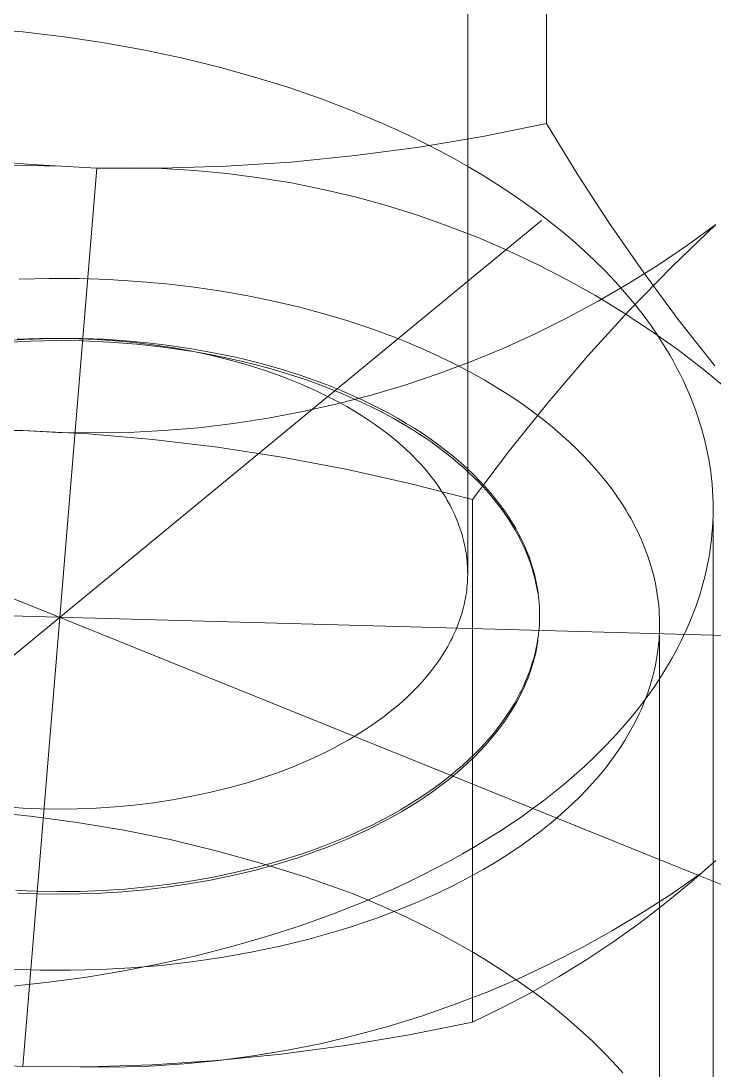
# Model space of a CAD drawing. Header units: inches. Extents: x -6 to 195, y -3 to 126.
# Drawn here: x 189.4254 to 189.6528, y 51.3806 to 51.7252 of the extents above; entities that cross this region are included whole.
import ezdxf

# ---------------------------------------------------------------- set-up
doc = ezdxf.new("R2010")
doc.units = ezdxf.units.IN
doc.linetypes.add('HIDDEN', pattern=[1.905, 1.27, -0.635])
doc.layers.add('ZANO_R', color=7, linetype='Continuous', lineweight=0)
doc.layers.add('ZANO_R_przerywana', color=250, linetype='HIDDEN', lineweight=0)

msp = doc.modelspace()

# ---------------------------------------------------------------- linework, layer by layer
at = {"layer": 'ZANO_R'}
for p, q in [((189.63895, 51.64441), (189.65345, 51.65839)), ((189.65345, 51.65839), (189.64413, 51.65158)), ((189.64413, 51.65158), (189.63458, 51.64509)), ((189.63458, 51.64509), (189.62481, 51.63893)), ((189.62491, 51.62998), (189.63895, 51.64441)), ((189.62481, 51.63893), (189.61484, 51.63311)), ((189.61484, 51.63311), (189.60468, 51.62763)), ((189.61134, 51.6151), (189.62491, 51.62998)), ((189.60468, 51.62763), (189.59433, 51.62251)), ((189.59433, 51.62251), (189.58382, 51.61774)), ((189.58382, 51.61774), (189.57315, 51.61333)), ((189.59826, 51.59979), (189.61134, 51.6151)), ((189.57315, 51.61333), (189.56234, 51.60928)), ((189.56234, 51.60928), (189.55139, 51.60561)), ((189.55139, 51.60561), (189.54033, 51.60232)), ((189.54033, 51.60232), (189.52915, 51.5994)), ((189.52915, 51.5994), (189.51789, 51.59687)), ((189.58567, 51.58407), (189.59826, 51.59979)), ((189.50655, 51.59472), (189.49514, 51.59296)), ((189.51789, 51.59687), (189.50655, 51.59472)), ((189.40479, 51.5907), (189.42602, 51.59065)), ((189.42602, 51.59065), (189.41533, 51.59054)), ((189.42602, 51.59065), (189.44737, 51.58952)), ((189.43755, 51.59005), (189.42602, 51.59065)), ((189.47217, 51.59062), (189.46064, 51.59004)), ((189.48367, 51.59159), (189.47217, 51.59062)), ((189.49514, 51.59296), (189.48367, 51.59159)), ((189.4491, 51.58985), (189.43755, 51.59005)), ((189.44737, 51.58952), (189.46867, 51.58768)), ((189.46064, 51.59004), (189.4491, 51.58985)), ((189.46867, 51.58768), (189.4899, 51.58514)), ((189.4899, 51.58514), (189.51103, 51.58189)), ((189.5736, 51.56795), (189.58567, 51.58407)), ((189.51103, 51.58189), (189.53204, 51.57794)), ((189.53204, 51.57794), (189.5529, 51.57329)), ((189.5529, 51.57329), (189.5736, 51.56795)), ((189.5736, 51.39633), (189.5736, 51.56795)), ((189.65345, 51.44944), (189.64543, 51.44236)), ((189.64543, 51.44236), (189.63717, 51.43556)), ((189.64785, 51.4445), (189.66388, 51.43802)), ((189.63717, 51.43556), (189.62869, 51.42905)), ((189.62869, 51.42905), (189.61999, 51.42282)), ((189.61999, 51.42282), (189.61109, 51.4169)), ((189.61109, 51.4169), (189.60198, 51.41128)), ((189.60198, 51.41128), (189.5927, 51.40598)), ((189.5927, 51.40598), (189.58323, 51.40099)), ((189.58323, 51.40099), (189.5736, 51.39633)), ((189.5736, 51.39633), (189.55279, 51.39211)), ((189.55279, 51.39211), (189.53185, 51.3886)), ((189.53185, 51.3886), (189.5108, 51.38579)), ((189.48967, 51.3837), (189.46848, 51.38232)), ((189.5108, 51.38579), (189.48967, 51.3837)), ((189.42602, 51.3817), (189.40467, 51.38283)), ((189.44726, 51.38165), (189.42602, 51.3817)), ((189.46848, 51.38232), (189.44726, 51.38165))]:
    msp.add_line(p, q, dxfattribs=at)
at = {"layer": 'ZANO_R_przerywana'}
for p, q in [((189.57199, 51.86949), (189.57199, 51.54361)), ((189.59782, 51.86312), (189.59782, 51.69149)), ((189.41232, 51.72281), (189.42603, 51.72158)), ((189.42603, 51.72158), (189.4395, 51.71997)), ((189.4395, 51.71997), (189.45267, 51.718)), ((189.45267, 51.718), (189.46551, 51.71569)), ((189.46551, 51.71569), (189.47799, 51.71305)), ((189.47799, 51.71305), (189.49006, 51.71011)), ((189.49006, 51.71011), (189.50171, 51.70689)), ((189.50171, 51.70689), (189.51291, 51.70342)), ((189.51291, 51.70342), (189.52365, 51.69971)), ((189.52365, 51.69971), (189.5339, 51.6958)), ((189.5339, 51.6958), (189.54385, 51.69163)), ((189.54385, 51.69163), (189.54876, 51.68942)), ((189.59782, 51.69149), (189.57701, 51.68728)), ((189.59782, 51.69149), (189.60793, 51.67494)), ((189.54876, 51.68942), (189.55363, 51.68713)), ((189.55363, 51.68713), (189.55844, 51.68476)), ((189.57701, 51.68728), (189.55607, 51.68376)), ((189.55607, 51.68376), (189.53502, 51.68096)), ((189.55844, 51.68476), (189.56319, 51.6823)), ((189.53502, 51.68096), (189.51389, 51.67886)), ((189.56319, 51.6823), (189.56789, 51.67976)), ((189.42889, 51.678), (189.40759, 51.67984)), ((189.41562, 51.67748), (189.42717, 51.67767)), ((189.42602, 51.3817), (189.45024, 51.67687)), ((189.42717, 51.67767), (189.43871, 51.67747)), ((189.45024, 51.67687), (189.42889, 51.678)), ((189.43871, 51.67747), (189.45024, 51.67687)), ((189.45024, 51.67687), (189.46094, 51.67698)), ((189.47147, 51.67682), (189.45024, 51.67687)), ((189.46094, 51.67698), (189.47163, 51.67672)), ((189.4927, 51.67748), (189.47147, 51.67682)), ((189.47163, 51.67672), (189.48231, 51.67609)), ((189.51389, 51.67886), (189.4927, 51.67748)), ((189.56789, 51.67976), (189.57251, 51.67713)), ((189.57251, 51.67713), (189.57705, 51.67443)), ((189.48231, 51.67609), (189.49296, 51.67509)), ((189.49296, 51.67509), (189.50357, 51.67372)), ((189.50357, 51.67372), (189.51412, 51.67198)), ((189.57705, 51.67443), (189.58152, 51.67164)), ((189.60793, 51.67494), (189.61853, 51.65869)), ((189.51412, 51.67198), (189.52461, 51.66987)), ((189.52461, 51.66987), (189.53502, 51.6674)), ((189.58152, 51.67164), (189.5859, 51.66877)), ((189.53502, 51.6674), (189.54534, 51.66457)), ((189.5859, 51.66877), (189.59018, 51.66582)), ((189.54534, 51.66457), (189.55555, 51.66138)), ((189.59018, 51.66582), (189.59437, 51.6628)), ((189.59437, 51.6628), (189.59845, 51.6597)), ((189.2847, 51.40278), (189.5962, 51.65962)), ((189.55555, 51.66138), (189.56564, 51.65783)), ((189.59845, 51.6597), (189.60242, 51.65652)), ((189.56564, 51.65783), (189.57561, 51.65394)), ((189.60242, 51.65652), (189.60627, 51.65327)), ((189.61853, 51.65869), (189.6296, 51.64276)), ((189.57561, 51.65394), (189.58543, 51.6497)), ((189.60627, 51.65327), (189.61001, 51.64995)), ((189.58543, 51.6497), (189.5951, 51.64512)), ((189.61001, 51.64995), (189.61361, 51.64656)), ((189.61361, 51.64656), (189.61709, 51.6431)), ((189.5951, 51.64512), (189.6046, 51.64021)), ((189.61709, 51.6431), (189.62042, 51.63958)), ((189.6296, 51.64276), (189.64113, 51.62716)), ((189.42473, 51.64036), (189.43463, 51.64061)), ((189.43463, 51.64061), (189.44445, 51.64057)), ((189.44445, 51.64057), (189.45415, 51.64025)), ((189.45415, 51.64025), (189.46371, 51.63966)), ((189.46371, 51.63966), (189.47309, 51.63882)), ((189.47309, 51.63882), (189.48226, 51.63773)), ((189.6046, 51.64021), (189.61393, 51.63497)), ((189.62042, 51.63958), (189.62361, 51.63599)), ((189.48226, 51.63773), (189.4912, 51.63642)), ((189.4912, 51.63642), (189.49988, 51.63489)), ((189.62361, 51.63599), (189.62666, 51.63235)), ((189.49988, 51.63489), (189.5083, 51.63316)), ((189.5083, 51.63316), (189.51643, 51.63125)), ((189.61393, 51.63497), (189.62307, 51.62941)), ((189.62666, 51.63235), (189.62955, 51.62865)), ((189.51643, 51.63125), (189.5244, 51.62913)), ((189.5244, 51.62913), (189.53234, 51.62676)), ((189.62307, 51.62941), (189.63201, 51.62353)), ((189.62955, 51.62865), (189.63229, 51.6249)), ((189.53234, 51.62676), (189.54021, 51.62415)), ((189.63229, 51.6249), (189.6336, 51.62301)), ((189.64113, 51.62716), (189.65312, 51.61191)), ((189.54021, 51.62415), (189.54799, 51.62128)), ((189.63201, 51.62353), (189.64073, 51.61735)), ((189.6336, 51.62301), (189.63487, 51.6211)), ((189.21238, 51.62055), (189.64785, 51.4445)), ((189.42626, 51.62059), (189.42003, 51.62018)), ((189.4286, 51.62004), (189.42011, 51.61961)), ((189.43142, 51.62094), (189.42417, 51.62067)), ((189.43242, 51.62082), (189.42626, 51.62059)), ((189.43709, 51.62021), (189.4286, 51.62004)), ((189.43856, 51.62102), (189.43142, 51.62094)), ((189.4385, 51.62089), (189.43242, 51.62082)), ((189.44558, 51.62011), (189.43709, 51.62021)), ((189.44446, 51.6208), (189.4385, 51.62089)), ((189.44558, 51.62092), (189.43856, 51.62102)), ((189.44558, 51.62092), (189.44446, 51.6208)), ((189.45042, 51.62056), (189.44446, 51.6208)), ((189.45259, 51.62064), (189.44558, 51.62092)), ((189.45447, 51.61972), (189.44558, 51.62011)), ((189.45645, 51.62016), (189.45042, 51.62056)), ((189.45969, 51.62017), (189.45259, 51.62064)), ((189.46335, 51.61903), (189.45447, 51.61972)), ((189.46255, 51.61959), (189.45645, 51.62016)), ((189.46686, 51.6195), (189.45969, 51.62017)), ((189.46869, 51.61885), (189.46255, 51.61959)), ((189.47219, 51.61805), (189.46335, 51.61903)), ((189.47408, 51.61862), (189.46686, 51.6195)), ((189.47485, 51.61793), (189.46869, 51.61885)), ((189.481, 51.61677), (189.47219, 51.61805)), ((189.48133, 51.61754), (189.47408, 51.61862)), ((189.48101, 51.61682), (189.47485, 51.61793)), ((189.54799, 51.62128), (189.55182, 51.61975)), ((189.55182, 51.61975), (189.55563, 51.61816)), ((189.55563, 51.61816), (189.55939, 51.6165)), ((189.63487, 51.6211), (189.63609, 51.61918)), ((189.63609, 51.61918), (189.63728, 51.61726)), ((189.48715, 51.61552), (189.48101, 51.61682)), ((189.48858, 51.61623), (189.48133, 51.61754)), ((189.48677, 51.61576), (189.48133, 51.61672)), ((189.49219, 51.61468), (189.48677, 51.61576)), ((189.49324, 51.61404), (189.48715, 51.61552)), ((189.4958, 51.61471), (189.48858, 51.61623)), ((189.4976, 51.61348), (189.49219, 51.61468)), ((189.50296, 51.61296), (189.4958, 51.61471)), ((189.55939, 51.6165), (189.5631, 51.61478)), ((189.5631, 51.61478), (189.56677, 51.613)), ((189.63728, 51.61726), (189.63842, 51.61532)), ((189.63842, 51.61532), (189.63952, 51.61337)), ((189.64073, 51.61735), (189.64924, 51.61086)), ((189.49925, 51.61236), (189.49324, 51.61404)), ((189.50296, 51.61215), (189.4976, 51.61348)), ((189.50517, 51.6105), (189.49925, 51.61236)), ((189.51004, 51.61099), (189.50296, 51.61296)), ((189.50828, 51.61069), (189.50296, 51.61215)), ((189.517, 51.6088), (189.51004, 51.61099)), ((189.56677, 51.613), (189.57038, 51.61116)), ((189.57038, 51.61116), (189.57393, 51.60925)), ((189.63952, 51.61337), (189.64058, 51.61141)), ((189.64058, 51.61141), (189.64159, 51.60944)), ((189.50808, 51.6095), (189.50517, 51.6105)), ((189.51096, 51.60845), (189.50808, 51.6095)), ((189.51354, 51.60911), (189.50828, 51.61069)), ((189.5138, 51.60736), (189.51096, 51.60845)), ((189.51872, 51.6074), (189.51354, 51.60911)), ((189.52042, 51.60762), (189.517, 51.6088)), ((189.52381, 51.60639), (189.52042, 51.60762)), ((189.57393, 51.60925), (189.57741, 51.60729)), ((189.64159, 51.60944), (189.64257, 51.60747)), ((189.64924, 51.61086), (189.65752, 51.60408)), ((189.5166, 51.60622), (189.5138, 51.60736)), ((189.51935, 51.60504), (189.5166, 51.60622)), ((189.52381, 51.60557), (189.51872, 51.6074)), ((189.52206, 51.60381), (189.51935, 51.60504)), ((189.52715, 51.6051), (189.52381, 51.60639)), ((189.52881, 51.60362), (189.52381, 51.60557)), ((189.53044, 51.60376), (189.52715, 51.6051)), ((189.57741, 51.60729), (189.58083, 51.60526)), ((189.58083, 51.60526), (189.58418, 51.60318)), ((189.64257, 51.60747), (189.64349, 51.60548)), ((189.64349, 51.60548), (189.64438, 51.60349)), ((189.52472, 51.60254), (189.52206, 51.60381)), ((189.52732, 51.60123), (189.52472, 51.60254)), ((189.52987, 51.59989), (189.52732, 51.60123)), ((189.53369, 51.60156), (189.52881, 51.60362)), ((189.53369, 51.60237), (189.53044, 51.60376)), ((189.53687, 51.60093), (189.53369, 51.60237)), ((189.53844, 51.59937), (189.53369, 51.60156)), ((189.54, 51.59944), (189.53687, 51.60093)), ((189.58418, 51.60318), (189.58745, 51.60103)), ((189.58745, 51.60103), (189.59063, 51.59884)), ((189.64438, 51.60349), (189.64522, 51.60149)), ((189.64522, 51.60149), (189.64601, 51.59948)), ((189.53236, 51.5985), (189.52987, 51.59989)), ((189.53479, 51.59707), (189.53236, 51.5985)), ((189.54306, 51.59708), (189.53844, 51.59937)), ((189.54306, 51.5979), (189.54, 51.59944)), ((189.54606, 51.59631), (189.54306, 51.5979)), ((189.59063, 51.59884), (189.59374, 51.59658)), ((189.64601, 51.59948), (189.64676, 51.59747)), ((189.64676, 51.59747), (189.64747, 51.59545)), ((189.53715, 51.59561), (189.53479, 51.59707)), ((189.53945, 51.59411), (189.53715, 51.59561)), ((189.54168, 51.59258), (189.53945, 51.59411)), ((189.54754, 51.59468), (189.54306, 51.59708)), ((189.54899, 51.59468), (189.54606, 51.59631)), ((189.55185, 51.59218), (189.54754, 51.59468)), ((189.55185, 51.593), (189.54899, 51.59468)), ((189.59374, 51.59658), (189.59675, 51.59428)), ((189.59675, 51.59428), (189.59967, 51.59192)), ((189.64747, 51.59545), (189.64813, 51.59343)), ((189.54384, 51.59102), (189.54168, 51.59258)), ((189.54593, 51.58943), (189.54384, 51.59102)), ((189.55463, 51.59128), (189.55185, 51.593)), ((189.55394, 51.5909), (189.55185, 51.59218)), ((189.55599, 51.58959), (189.55394, 51.5909)), ((189.55733, 51.58952), (189.55463, 51.59128)), ((189.59967, 51.59192), (189.6025, 51.58951)), ((189.64813, 51.59343), (189.64874, 51.5914)), ((189.64874, 51.5914), (189.64931, 51.58936)), ((189.54794, 51.5878), (189.54593, 51.58943)), ((189.54987, 51.58616), (189.54794, 51.5878)), ((189.558, 51.58825), (189.55599, 51.58959)), ((189.55996, 51.58772), (189.55733, 51.58952)), ((189.55996, 51.5869), (189.558, 51.58825)), ((189.5625, 51.58588), (189.55996, 51.58772)), ((189.56187, 51.58552), (189.55996, 51.5869)), ((189.6025, 51.58951), (189.60522, 51.58706)), ((189.60522, 51.58706), (189.60784, 51.58456)), ((189.64931, 51.58936), (189.64983, 51.58733)), ((189.64983, 51.58733), (189.65031, 51.58529)), ((189.55173, 51.58449), (189.54987, 51.58616)), ((189.55351, 51.58279), (189.55173, 51.58449)), ((189.56374, 51.58413), (189.56187, 51.58552)), ((189.56495, 51.58401), (189.5625, 51.58588)), ((189.56555, 51.58271), (189.56374, 51.58413)), ((189.56732, 51.5821), (189.56495, 51.58401)), ((189.60784, 51.58456), (189.61035, 51.58202)), ((189.65031, 51.58529), (189.65074, 51.58324)), ((189.55521, 51.58107), (189.55351, 51.58279)), ((189.55682, 51.57934), (189.55521, 51.58107)), ((189.56732, 51.58128), (189.56555, 51.58271)), ((189.56959, 51.58016), (189.56732, 51.5821)), ((189.56903, 51.57983), (189.56732, 51.58128)), ((189.57178, 51.57819), (189.56959, 51.58016)), ((189.61035, 51.58202), (189.61275, 51.57943)), ((189.65074, 51.58324), (189.65113, 51.5812)), ((189.65113, 51.5812), (189.65147, 51.57915)), ((189.55836, 51.57758), (189.55682, 51.57934)), ((189.55981, 51.57582), (189.55836, 51.57758)), ((189.5707, 51.57836), (189.56903, 51.57983)), ((189.57231, 51.57688), (189.5707, 51.57836)), ((189.57387, 51.5762), (189.57178, 51.57819)), ((189.57387, 51.57538), (189.57231, 51.57688)), ((189.61275, 51.57943), (189.61504, 51.57681)), ((189.61504, 51.57681), (189.61722, 51.57415)), ((189.65147, 51.57915), (189.65176, 51.57711)), ((189.65176, 51.57711), (189.65201, 51.57506)), ((189.56118, 51.57403), (189.55981, 51.57582)), ((189.56246, 51.57224), (189.56118, 51.57403)), ((189.57587, 51.57418), (189.57387, 51.5762)), ((189.57538, 51.57387), (189.57387, 51.57538)), ((189.57683, 51.57234), (189.57538, 51.57387)), ((189.57777, 51.57214), (189.57587, 51.57418)), ((189.61722, 51.57415), (189.61927, 51.57146)), ((189.65201, 51.57506), (189.65221, 51.57301)), ((189.56366, 51.57044), (189.56246, 51.57224)), ((189.56423, 51.56953), (189.56366, 51.57044)), ((189.57823, 51.57081), (189.57683, 51.57234)), ((189.57958, 51.57007), (189.57777, 51.57214)), ((189.57958, 51.56926), (189.57823, 51.57081)), ((189.58128, 51.56799), (189.57958, 51.57007)), ((189.61927, 51.57146), (189.6212, 51.56874)), ((189.65221, 51.57301), (189.65237, 51.57096)), ((189.65237, 51.57096), (189.65248, 51.56891)), ((189.56478, 51.56862), (189.56423, 51.56953)), ((189.56531, 51.56772), (189.56478, 51.56862)), ((189.56582, 51.56681), (189.56531, 51.56772)), ((189.5663, 51.56589), (189.56582, 51.56681)), ((189.58087, 51.5677), (189.57958, 51.56926)), ((189.5821, 51.56613), (189.58087, 51.5677)), ((189.58289, 51.5659), (189.58128, 51.56799)), ((189.6212, 51.56874), (189.62213, 51.56737)), ((189.62213, 51.56737), (189.62302, 51.56599)), ((189.65248, 51.56891), (189.65254, 51.56687)), ((189.65254, 51.56687), (189.65256, 51.56482)), ((189.56677, 51.56498), (189.5663, 51.56589)), ((189.56721, 51.56407), (189.56677, 51.56498)), ((189.56763, 51.56316), (189.56721, 51.56407)), ((189.56804, 51.56225), (189.56763, 51.56316)), ((189.58328, 51.56455), (189.5821, 51.56613)), ((189.5844, 51.56379), (189.58289, 51.5659)), ((189.58441, 51.56297), (189.58328, 51.56455)), ((189.58582, 51.56166), (189.5844, 51.56379)), ((189.58547, 51.56138), (189.58441, 51.56297)), ((189.62302, 51.56599), (189.62388, 51.56461)), ((189.62388, 51.56461), (189.6247, 51.56322)), ((189.6247, 51.56322), (189.6255, 51.56182)), ((189.65253, 51.56278), (189.65246, 51.56074)), ((189.65256, 51.56482), (189.65253, 51.56278)), ((189.56842, 51.56133), (189.56804, 51.56225)), ((189.56878, 51.56042), (189.56842, 51.56133)), ((189.56912, 51.55951), (189.56878, 51.56042)), ((189.56945, 51.5586), (189.56912, 51.55951)), ((189.58649, 51.55978), (189.58547, 51.56138)), ((189.58649, 51.5606), (189.58582, 51.56166)), ((189.58713, 51.55953), (189.58649, 51.5606)), ((189.58745, 51.55818), (189.58649, 51.55978)), ((189.58775, 51.55846), (189.58713, 51.55953)), ((189.6255, 51.56182), (189.62626, 51.56042)), ((189.62626, 51.56042), (189.627, 51.55901)), ((189.65246, 51.56074), (189.65234, 51.55871)), ((189.65256, 51.56074), (189.65256, 51.30785)), ((189.56975, 51.55769), (189.56945, 51.5586)), ((189.57003, 51.55678), (189.56975, 51.55769)), ((189.57029, 51.55587), (189.57003, 51.55678)), ((189.57054, 51.55496), (189.57029, 51.55587)), ((189.58835, 51.55658), (189.58745, 51.55818)), ((189.58835, 51.55739), (189.58775, 51.55846)), ((189.58892, 51.55632), (189.58835, 51.55739)), ((189.5892, 51.55497), (189.58835, 51.55658)), ((189.58947, 51.55525), (189.58892, 51.55632)), ((189.627, 51.55901), (189.6277, 51.5576)), ((189.6277, 51.5576), (189.62837, 51.55619)), ((189.62837, 51.55619), (189.629, 51.55477)), ((189.65218, 51.55668), (189.65197, 51.55465)), ((189.65234, 51.55871), (189.65218, 51.55668)), ((189.57076, 51.55406), (189.57054, 51.55496)), ((189.57096, 51.55316), (189.57076, 51.55406)), ((189.57115, 51.55226), (189.57096, 51.55316)), ((189.58999, 51.55336), (189.5892, 51.55497)), ((189.58999, 51.55418), (189.58947, 51.55525)), ((189.59049, 51.5531), (189.58999, 51.55418)), ((189.59073, 51.55175), (189.58999, 51.55336)), ((189.59096, 51.55203), (189.59049, 51.5531)), ((189.629, 51.55477), (189.62961, 51.55335)), ((189.62961, 51.55335), (189.63018, 51.55192)), ((189.65172, 51.55263), (189.65143, 51.55061)), ((189.65197, 51.55465), (189.65172, 51.55263)), ((189.57131, 51.55136), (189.57115, 51.55226)), ((189.57146, 51.55046), (189.57131, 51.55136)), ((189.57159, 51.54957), (189.57146, 51.55046)), ((189.5717, 51.54868), (189.57159, 51.54957)), ((189.59141, 51.55014), (189.59073, 51.55175)), ((189.59141, 51.55096), (189.59096, 51.55203)), ((189.59184, 51.54988), (189.59141, 51.55096)), ((189.59204, 51.54853), (189.59141, 51.55014)), ((189.59224, 51.54881), (189.59184, 51.54988)), ((189.63018, 51.55192), (189.63072, 51.55049)), ((189.63072, 51.55049), (189.63123, 51.54906)), ((189.63123, 51.54906), (189.6317, 51.54763)), ((189.65143, 51.55061), (189.65109, 51.5486)), ((189.57179, 51.54779), (189.5717, 51.54868)), ((189.57187, 51.5469), (189.57179, 51.54779)), ((189.57192, 51.54602), (189.57187, 51.5469)), ((189.57196, 51.54514), (189.57192, 51.54602)), ((189.59262, 51.54692), (189.59204, 51.54853)), ((189.59262, 51.54774), (189.59224, 51.54881)), ((189.59297, 51.54667), (189.59262, 51.54774)), ((189.59314, 51.54531), (189.59262, 51.54692)), ((189.59331, 51.5456), (189.59297, 51.54667)), ((189.59362, 51.54453), (189.59331, 51.5456)), ((189.6317, 51.54763), (189.63214, 51.5462)), ((189.63214, 51.5462), (189.63255, 51.54476)), ((189.65071, 51.5466), (189.65028, 51.5446)), ((189.65109, 51.5486), (189.65071, 51.5466)), ((189.57195, 51.54167), (189.57198, 51.54253)), ((189.57198, 51.54427), (189.57196, 51.54514)), ((189.57199, 51.5434), (189.57198, 51.54427)), ((189.57198, 51.54253), (189.57199, 51.5434)), ((189.59362, 51.54371), (189.59314, 51.54531)), ((189.5939, 51.54346), (189.59362, 51.54453)), ((189.59404, 51.54211), (189.59362, 51.54371)), ((189.59416, 51.5424), (189.5939, 51.54346)), ((189.5944, 51.54052), (189.59404, 51.54211)), ((189.5944, 51.54134), (189.59416, 51.5424)), ((189.63255, 51.54476), (189.63293, 51.54332)), ((189.63293, 51.54332), (189.63328, 51.54189)), ((189.64981, 51.54261), (189.6493, 51.54062)), ((189.65028, 51.5446), (189.64981, 51.54261)), ((189.57167, 51.53824), (189.57176, 51.5391)), ((189.57176, 51.5391), (189.57184, 51.53995)), ((189.57184, 51.53995), (189.5719, 51.54081)), ((189.5719, 51.54081), (189.57195, 51.54167)), ((189.59462, 51.54028), (189.5944, 51.54134)), ((189.59472, 51.53893), (189.5944, 51.54052)), ((189.59482, 51.53922), (189.59462, 51.54028)), ((189.59499, 51.53735), (189.59472, 51.53893)), ((189.59499, 51.53816), (189.59482, 51.53922)), ((189.63328, 51.54189), (189.63359, 51.54045)), ((189.63359, 51.54045), (189.63387, 51.53901)), ((189.63387, 51.53901), (189.63412, 51.53758)), ((189.64875, 51.53865), (189.64816, 51.53668)), ((189.6493, 51.54062), (189.64875, 51.53865)), ((189.18251, 51.53628), (189.69375, 51.5223)), ((189.57111, 51.53478), (189.57128, 51.53565)), ((189.57128, 51.53565), (189.57142, 51.53651)), ((189.57142, 51.53651), (189.57155, 51.53738)), ((189.57155, 51.53738), (189.57167, 51.53824)), ((189.59514, 51.53711), (189.59499, 51.53816)), ((189.59527, 51.53606), (189.59514, 51.53711)), ((189.59538, 51.53502), (189.59527, 51.53606)), ((189.63412, 51.53758), (189.63434, 51.53614)), ((189.63434, 51.53614), (189.63452, 51.53471)), ((189.64816, 51.53668), (189.64752, 51.53472)), ((189.57027, 51.53127), (189.57051, 51.53215)), ((189.57051, 51.53215), (189.57073, 51.53303)), ((189.57073, 51.53303), (189.57093, 51.5339)), ((189.57093, 51.5339), (189.57111, 51.53478)), ((189.59547, 51.53398), (189.59538, 51.53502)), ((189.59553, 51.53294), (189.59547, 51.53398)), ((189.59558, 51.53191), (189.59553, 51.53294)), ((189.5956, 51.53088), (189.59558, 51.53191)), ((189.63452, 51.53471), (189.63468, 51.53328)), ((189.63468, 51.53328), (189.6348, 51.53185)), ((189.6348, 51.53185), (189.63489, 51.53042)), ((189.64684, 51.53278), (189.64613, 51.53084)), ((189.64752, 51.53472), (189.64684, 51.53278)), ((189.56914, 51.52774), (189.56945, 51.52863)), ((189.56945, 51.52863), (189.56974, 51.52951)), ((189.56974, 51.52951), (189.57002, 51.53039)), ((189.57002, 51.53039), (189.57027, 51.53127)), ((189.59556, 51.52782), (189.5956, 51.52883)), ((189.59561, 51.52985), (189.5956, 51.53088)), ((189.5956, 51.52883), (189.59561, 51.52985)), ((189.63489, 51.53042), (189.63495, 51.52899)), ((189.63495, 51.52899), (189.63498, 51.52757)), ((189.64537, 51.52891), (189.64458, 51.52699)), ((189.64613, 51.53084), (189.64537, 51.52891)), ((189.56769, 51.52419), (189.56808, 51.52508)), ((189.56808, 51.52508), (189.56845, 51.52597)), ((189.56845, 51.52597), (189.5688, 51.52685)), ((189.5688, 51.52685), (189.56914, 51.52774)), ((189.59534, 51.5248), (189.59543, 51.5258)), ((189.59543, 51.5258), (189.59551, 51.52681)), ((189.59551, 51.52681), (189.59556, 51.52782)), ((189.63498, 51.52615), (189.63494, 51.52474)), ((189.63498, 51.52757), (189.63498, 51.52615)), ((189.64374, 51.52508), (189.64287, 51.52319)), ((189.64458, 51.52699), (189.64374, 51.52508)), ((189.56593, 51.52063), (189.5664, 51.52152)), ((189.5664, 51.52152), (189.56685, 51.52241)), ((189.56685, 51.52241), (189.56728, 51.5233)), ((189.56728, 51.5233), (189.56769, 51.52419)), ((189.59477, 51.52074), (189.59495, 51.52176)), ((189.59492, 51.52076), (189.59507, 51.52175)), ((189.59495, 51.52176), (189.5951, 51.52277)), ((189.5951, 51.52277), (189.59523, 51.52379)), ((189.59523, 51.52379), (189.59534, 51.5248)), ((189.63479, 51.52192), (189.63466, 51.52051)), ((189.63488, 51.52332), (189.63479, 51.52192)), ((189.63494, 51.52474), (189.63488, 51.52332)), ((189.63498, 51.52332), (189.63498, 47.66951)), ((189.64287, 51.52319), (189.64196, 51.5213)), ((189.56385, 51.51708), (189.56493, 51.51885)), ((189.56493, 51.51885), (189.56544, 51.51974)), ((189.56544, 51.51974), (189.56593, 51.52063)), ((189.59413, 51.51766), (189.59436, 51.51869)), ((189.59434, 51.51776), (189.59455, 51.51877)), ((189.59436, 51.51869), (189.59458, 51.51971)), ((189.59455, 51.51877), (189.59474, 51.51976)), ((189.59458, 51.51971), (189.59477, 51.52074)), ((189.59474, 51.51976), (189.59492, 51.52076)), ((189.63451, 51.51911), (189.63433, 51.51772)), ((189.63466, 51.52051), (189.63451, 51.51911)), ((189.64101, 51.51943), (189.64002, 51.51757)), ((189.64196, 51.5213), (189.64101, 51.51943)), ((189.56145, 51.51355), (189.56269, 51.51531)), ((189.56269, 51.51531), (189.56385, 51.51708)), ((189.59297, 51.51352), (189.59329, 51.51456)), ((189.59329, 51.51456), (189.59359, 51.51559)), ((189.59329, 51.51374), (189.59358, 51.51475)), ((189.59358, 51.51475), (189.59386, 51.51575)), ((189.59359, 51.51559), (189.59387, 51.51663)), ((189.59386, 51.51575), (189.59411, 51.51676)), ((189.59387, 51.51663), (189.59413, 51.51766)), ((189.59411, 51.51676), (189.59434, 51.51776)), ((189.63388, 51.51495), (189.63361, 51.51357)), ((189.63412, 51.51633), (189.63388, 51.51495)), ((189.63433, 51.51772), (189.63412, 51.51633)), ((189.639, 51.51572), (189.63795, 51.51389)), ((189.64002, 51.51757), (189.639, 51.51572)), ((189.55871, 51.51005), (189.56012, 51.51179)), ((189.56012, 51.51179), (189.56145, 51.51355)), ((189.59187, 51.51039), (189.59226, 51.51143)), ((189.59226, 51.51143), (189.59262, 51.51248)), ((189.59228, 51.51069), (189.59264, 51.51171)), ((189.59262, 51.51248), (189.59297, 51.51352)), ((189.59264, 51.51171), (189.59298, 51.51272)), ((189.59298, 51.51272), (189.59329, 51.51374)), ((189.63331, 51.5122), (189.63299, 51.51084)), ((189.63361, 51.51357), (189.63331, 51.5122)), ((189.63795, 51.51389), (189.63573, 51.51026)), ((189.55565, 51.5066), (189.55722, 51.50832)), ((189.55722, 51.50832), (189.55871, 51.51005)), ((189.59056, 51.50726), (189.59102, 51.5083)), ((189.59064, 51.50662), (189.59108, 51.50764)), ((189.59102, 51.5083), (189.59145, 51.50935)), ((189.59108, 51.50764), (189.5915, 51.50866)), ((189.59145, 51.50935), (189.59187, 51.51039)), ((189.5915, 51.50866), (189.5919, 51.50968)), ((189.5919, 51.50968), (189.59228, 51.51069)), ((189.63226, 51.50813), (189.63185, 51.50679)), ((189.63264, 51.50948), (189.63226, 51.50813)), ((189.63299, 51.51084), (189.63264, 51.50948)), ((189.63573, 51.51026), (189.63338, 51.50669)), ((189.55226, 51.50322), (189.55399, 51.5049)), ((189.55399, 51.5049), (189.55565, 51.5066)), ((189.58904, 51.50411), (189.58957, 51.50516)), ((189.58917, 51.50356), (189.58968, 51.50458)), ((189.58957, 51.50516), (189.59008, 51.50621)), ((189.58968, 51.50458), (189.59017, 51.5056)), ((189.59008, 51.50621), (189.59056, 51.50726)), ((189.59017, 51.5056), (189.59064, 51.50662)), ((189.63338, 51.50669), (189.63089, 51.50317)), ((189.63142, 51.50545), (189.63096, 51.50413)), ((189.63185, 51.50679), (189.63142, 51.50545)), ((189.54855, 51.49992), (189.55044, 51.50156)), ((189.55044, 51.50156), (189.55226, 51.50322)), ((189.58604, 51.49889), (189.58731, 51.50098)), ((189.58691, 51.49948), (189.58809, 51.50152)), ((189.58731, 51.50098), (189.58791, 51.50202)), ((189.58791, 51.50202), (189.58849, 51.50307)), ((189.58809, 51.50152), (189.58917, 51.50356)), ((189.58849, 51.50307), (189.58904, 51.50411)), ((189.63089, 51.50317), (189.62828, 51.49971)), ((189.62997, 51.5015), (189.62944, 51.50019)), ((189.63048, 51.50281), (189.62997, 51.5015)), ((189.63096, 51.50413), (189.63048, 51.50281)), ((189.54453, 51.49671), (189.54658, 51.4983)), ((189.54658, 51.4983), (189.54855, 51.49992)), ((189.58428, 51.49542), (189.58564, 51.49745)), ((189.58467, 51.49681), (189.58604, 51.49889)), ((189.58564, 51.49745), (189.58691, 51.49948)), ((189.62828, 51.49971), (189.62555, 51.49632)), ((189.6283, 51.49761), (189.62769, 51.49633)), ((189.62888, 51.4989), (189.6283, 51.49761)), ((189.62944, 51.50019), (189.62888, 51.4989)), ((189.54021, 51.49362), (189.54241, 51.49515)), ((189.54241, 51.49515), (189.54453, 51.49671)), ((189.58165, 51.49267), (189.58321, 51.49474)), ((189.58282, 51.4934), (189.58428, 51.49542)), ((189.58321, 51.49474), (189.58467, 51.49681)), ((189.62555, 51.49632), (189.62271, 51.49299)), ((189.62641, 51.49381), (189.62504, 51.49132)), ((189.62769, 51.49633), (189.62641, 51.49381)), ((189.5332, 51.4892), (189.53561, 51.49064)), ((189.53561, 51.49064), (189.53794, 51.49211)), ((189.53794, 51.49211), (189.54021, 51.49362)), ((189.57824, 51.48859), (189.57999, 51.49062)), ((189.57964, 51.48939), (189.58128, 51.49139)), ((189.57999, 51.49062), (189.58165, 51.49267)), ((189.58128, 51.49139), (189.58282, 51.4934)), ((189.62271, 51.49299), (189.61975, 51.48972)), ((189.62504, 51.49132), (189.62359, 51.48887)), ((189.5282, 51.48644), (189.53073, 51.4878)), ((189.53073, 51.4878), (189.5332, 51.4892)), ((189.5761, 51.48545), (189.57792, 51.48741)), ((189.57638, 51.48657), (189.57824, 51.48859)), ((189.57792, 51.48741), (189.57964, 51.48939)), ((189.61975, 51.48972), (189.61669, 51.48652)), ((189.62359, 51.48887), (189.62205, 51.48646)), ((189.52025, 51.48258), (189.52295, 51.48382)), ((189.52295, 51.48382), (189.5256, 51.48511)), ((189.5256, 51.48511), (189.5282, 51.48644)), ((189.57219, 51.48157), (189.57419, 51.4835)), ((189.5724, 51.48259), (189.57444, 51.48457)), ((189.57419, 51.4835), (189.5761, 51.48545)), ((189.57444, 51.48457), (189.57638, 51.48657)), ((189.61669, 51.48652), (189.61353, 51.48339)), ((189.62043, 51.48409), (189.61874, 51.48177)), ((189.62205, 51.48646), (189.62043, 51.48409)), ((189.51183, 51.47909), (189.51468, 51.48021)), ((189.51468, 51.48021), (189.51749, 51.48137)), ((189.51749, 51.48137), (189.52025, 51.48258)), ((189.56804, 51.47871), (189.57026, 51.48064)), ((189.5701, 51.47967), (189.57219, 51.48157)), ((189.57026, 51.48064), (189.5724, 51.48259)), ((189.61028, 51.48032), (189.60694, 51.47733)), ((189.61353, 51.48339), (189.61028, 51.48032)), ((189.61874, 51.48177), (189.61696, 51.47946)), ((189.50302, 51.47601), (189.506, 51.47699)), ((189.506, 51.47699), (189.50893, 51.47802)), ((189.50893, 51.47802), (189.51183, 51.47909)), ((189.56331, 51.47493), (189.56572, 51.4768)), ((189.56565, 51.47594), (189.56792, 51.47779)), ((189.56572, 51.4768), (189.56804, 51.47871)), ((189.56792, 51.47779), (189.5701, 51.47967)), ((189.60694, 51.47733), (189.60351, 51.4744)), ((189.61507, 51.47716), (189.61307, 51.47487)), ((189.61696, 51.47946), (189.61507, 51.47716)), ((189.48772, 51.47182), (189.49392, 51.47336)), ((189.49392, 51.47336), (189.50002, 51.47508)), ((189.50002, 51.47508), (189.50302, 51.47601)), ((189.56081, 51.47309), (189.56331, 51.47493)), ((189.56087, 51.47232), (189.5633, 51.47411)), ((189.5633, 51.47411), (189.56565, 51.47594)), ((189.60351, 51.4744), (189.60029, 51.47178)), ((189.61307, 51.47487), (189.61097, 51.47258)), ((189.47515, 51.46934), (189.48146, 51.47049)), ((189.48146, 51.47049), (189.48772, 51.47182)), ((189.55556, 51.46952), (189.55823, 51.47129)), ((189.55576, 51.46883), (189.55835, 51.47056)), ((189.55823, 51.47129), (189.56081, 51.47309)), ((189.55835, 51.47056), (189.56087, 51.47232)), ((189.60029, 51.47178), (189.59696, 51.46917)), ((189.60876, 51.4703), (189.60644, 51.46804)), ((189.61097, 51.47258), (189.60876, 51.4703)), ((189.42021, 51.46702), (189.42604, 51.46664)), ((189.42604, 51.46664), (189.4318, 51.46641)), ((189.4318, 51.46641), (189.43776, 51.46632)), ((189.43776, 51.46632), (189.44384, 51.46639)), ((189.44384, 51.46639), (189.45, 51.46663)), ((189.45, 51.46663), (189.45623, 51.46703)), ((189.45623, 51.46703), (189.46252, 51.46762)), ((189.46252, 51.46762), (189.46883, 51.46838)), ((189.46883, 51.46838), (189.47515, 51.46934)), ((189.54998, 51.4661), (189.55281, 51.46779)), ((189.55033, 51.46549), (189.55308, 51.46714)), ((189.55281, 51.46779), (189.55556, 51.46952)), ((189.55308, 51.46714), (189.55576, 51.46883)), ((189.59351, 51.46659), (189.58993, 51.46402)), ((189.59696, 51.46917), (189.59351, 51.46659)), ((189.60644, 51.46804), (189.60402, 51.46578)), ((189.42843, 51.46399), (189.41297, 51.46551)), ((189.44382, 51.46194), (189.42843, 51.46399)), ((189.54104, 51.46128), (189.54409, 51.46284)), ((189.54409, 51.46284), (189.54707, 51.46445)), ((189.54462, 51.4623), (189.54751, 51.46387)), ((189.54707, 51.46445), (189.54998, 51.4661)), ((189.54751, 51.46387), (189.55033, 51.46549)), ((189.58993, 51.46402), (189.58624, 51.46148)), ((189.60148, 51.46355), (189.59883, 51.46133)), ((189.60402, 51.46578), (189.60148, 51.46355)), ((189.45914, 51.45936), (189.44382, 51.46194)), ((189.47436, 51.45625), (189.45914, 51.45936)), ((189.53474, 51.4583), (189.53792, 51.45977)), ((189.53792, 51.45977), (189.54104, 51.46128)), ((189.53863, 51.45929), (189.54165, 51.46077)), ((189.54165, 51.46077), (189.54462, 51.4623)), ((189.58624, 51.46148), (189.58243, 51.45897)), ((189.59883, 51.46133), (189.59607, 51.45914)), ((189.48947, 51.45262), (189.47436, 51.45625)), ((189.52819, 51.45552), (189.53149, 51.45688)), ((189.52919, 51.4551), (189.53239, 51.45645)), ((189.53149, 51.45688), (189.53474, 51.4583)), ((189.53239, 51.45645), (189.53554, 51.45784)), ((189.53554, 51.45784), (189.53863, 51.45929)), ((189.5785, 51.45648), (189.57445, 51.45403)), ((189.58243, 51.45897), (189.5785, 51.45648)), ((189.5932, 51.45696), (189.59022, 51.45482)), ((189.59607, 51.45914), (189.5932, 51.45696)), ((189.50444, 51.44847), (189.48947, 51.45262)), ((189.51797, 51.45173), (189.52143, 51.45294)), ((189.51927, 51.45136), (189.52262, 51.45256)), ((189.52143, 51.45294), (189.52483, 51.4542)), ((189.52262, 51.45256), (189.52593, 51.45381)), ((189.52483, 51.4542), (189.52819, 51.45552)), ((189.52593, 51.45381), (189.52919, 51.4551)), ((189.57445, 51.45403), (189.57028, 51.45161)), ((189.58714, 51.4527), (189.58394, 51.45062)), ((189.59022, 51.45482), (189.58714, 51.4527)), ((189.50376, 51.44745), (189.51094, 51.44948)), ((189.50897, 51.44808), (189.51588, 51.45022)), ((189.51094, 51.44948), (189.51447, 51.45058)), ((189.51447, 51.45058), (189.51797, 51.45173)), ((189.51588, 51.45022), (189.51927, 51.45136)), ((189.56599, 51.44922), (189.56159, 51.44688)), ((189.57028, 51.45161), (189.56599, 51.44922)), ((189.58394, 51.45062), (189.58064, 51.44857)), ((189.48911, 51.44408), (189.49647, 51.44565)), ((189.49482, 51.44446), (189.50195, 51.44616)), ((189.49647, 51.44565), (189.50376, 51.44745)), ((189.50195, 51.44616), (189.50897, 51.44808)), ((189.51926, 51.44381), (189.50444, 51.44847)), ((189.56159, 51.44688), (189.55707, 51.44458)), ((189.57724, 51.44656), (189.57373, 51.44458)), ((189.58064, 51.44857), (189.57724, 51.44656)), ((189.47425, 51.4416), (189.48169, 51.44273)), ((189.48039, 51.4417), (189.48762, 51.44297)), ((189.48169, 51.44273), (189.48911, 51.44408)), ((189.48762, 51.44297), (189.49482, 51.44446)), ((189.5339, 51.43864), (189.51926, 51.44381)), ((189.55244, 51.44232), (189.5477, 51.44011)), ((189.55707, 51.44458), (189.55244, 51.44232)), ((189.57012, 51.44265), (189.56641, 51.44077)), ((189.57373, 51.44458), (189.57012, 51.44265)), ((189.64832, 51.44501), (189.63895, 51.43847)), ((189.42367, 51.43956), (189.43068, 51.43928)), ((189.42429, 51.43872), (189.43068, 51.43847)), ((189.43068, 51.43928), (189.4377, 51.43918)), ((189.4377, 51.43918), (189.44484, 51.43926)), ((189.44448, 51.43844), (189.45155, 51.4387)), ((189.44484, 51.43926), (189.45209, 51.43954)), ((189.45155, 51.4387), (189.45869, 51.43914)), ((189.45209, 51.43954), (189.45943, 51.44002)), ((189.45869, 51.43914), (189.46589, 51.43979)), ((189.45943, 51.44002), (189.46682, 51.4407)), ((189.46589, 51.43979), (189.47313, 51.44064)), ((189.46682, 51.4407), (189.47425, 51.4416)), ((189.47313, 51.44064), (189.48039, 51.4417)), ((189.5477, 51.44011), (189.53788, 51.43583)), ((189.5626, 51.43892), (189.5587, 51.43713)), ((189.56641, 51.44077), (189.5626, 51.43892)), ((189.43068, 51.43847), (189.43752, 51.43837)), ((189.43752, 51.43837), (189.44448, 51.43844)), ((189.53788, 51.43583), (189.52763, 51.43178)), ((189.53983, 51.4362), (189.5339, 51.43864)), ((189.5457, 51.43365), (189.53983, 51.4362)), ((189.5547, 51.43539), (189.55062, 51.43371)), ((189.5587, 51.43713), (189.5547, 51.43539)), ((189.63895, 51.43847), (189.62936, 51.43227)), ((189.52763, 51.43178), (189.51699, 51.42796)), ((189.54645, 51.43208), (189.5422, 51.4305)), ((189.5515, 51.43098), (189.5457, 51.43365)), ((189.55062, 51.43371), (189.54645, 51.43208)), ((189.62936, 51.43227), (189.61957, 51.42639)), ((189.53787, 51.42899), (189.53347, 51.42754)), ((189.5422, 51.4305), (189.53787, 51.42899)), ((189.55724, 51.42819), (189.5515, 51.43098)), ((189.51699, 51.42796), (189.50596, 51.4244)), ((189.529, 51.42615), (189.51985, 51.42358)), ((189.53347, 51.42754), (189.529, 51.42615)), ((189.5629, 51.42529), (189.55724, 51.42819)), ((189.56847, 51.42227), (189.5629, 51.42529)), ((189.61957, 51.42639), (189.60958, 51.42085)), ((189.50596, 51.4244), (189.49458, 51.42111)), ((189.51985, 51.42358), (189.51047, 51.42127)), ((189.57394, 51.41913), (189.56847, 51.42227)), ((189.48287, 51.41811), (189.47088, 51.41542)), ((189.49458, 51.42111), (189.48287, 51.41811)), ((189.50091, 51.41925), (189.49118, 51.41753)), ((189.51047, 51.42127), (189.50091, 51.41925)), ((189.5793, 51.41588), (189.57394, 51.41913)), ((189.60958, 51.42085), (189.59941, 51.41565)), ((189.47088, 51.41542), (189.45863, 51.41304)), ((189.47143, 51.41496), (189.46148, 51.41412)), ((189.48134, 51.41609), (189.47143, 51.41496)), ((189.49118, 51.41753), (189.48134, 51.41609)), ((189.58454, 51.41251), (189.5793, 51.41588)), ((189.59941, 51.41565), (189.58906, 51.4108)), ((189.43181, 51.41338), (189.42211, 51.4137)), ((189.44163, 51.41334), (189.43181, 51.41338)), ((189.45153, 51.41358), (189.44163, 51.41334)), ((189.45863, 51.41304), (189.44617, 51.411)), ((189.46148, 51.41412), (189.45153, 51.41358)), ((189.58965, 51.40903), (189.58454, 51.41251)), ((189.43354, 51.40929), (189.42077, 51.40792)), ((189.44617, 51.411), (189.43354, 51.40929)), ((189.58906, 51.4108), (189.57856, 51.40631)), ((189.59463, 51.40544), (189.58965, 51.40903)), ((189.57856, 51.40631), (189.56791, 51.40218)), ((189.59945, 51.40174), (189.59463, 51.40544)), ((189.56791, 51.40218), (189.55713, 51.39841)), ((189.60412, 51.39794), (189.59945, 51.40174)), ((189.55713, 51.39841), (189.54622, 51.39501)), ((189.60862, 51.39404), (189.60412, 51.39794)), ((189.54622, 51.39501), (189.53521, 51.39199)), ((189.61295, 51.39003), (189.60862, 51.39404)), ((189.53521, 51.39199), (189.5241, 51.38934)), ((189.5129, 51.38708), (189.50163, 51.3852)), ((189.5241, 51.38934), (189.5129, 51.38708)), ((189.61709, 51.38593), (189.61295, 51.39003)), ((189.49031, 51.3837), (189.47894, 51.38259)), ((189.50163, 51.3852), (189.49031, 51.3837)), ((189.61908, 51.38385), (189.61709, 51.38593)), ((189.62103, 51.38174), (189.61908, 51.38385)), ((189.45612, 51.38153), (189.4447, 51.38159)), ((189.46754, 51.38187), (189.45612, 51.38153)), ((189.47894, 51.38259), (189.46754, 51.38187)), ((189.62293, 51.37962), (189.62103, 51.38174))]:
    msp.add_line(p, q, dxfattribs=at)

doc.saveas('drawing.dxf')
